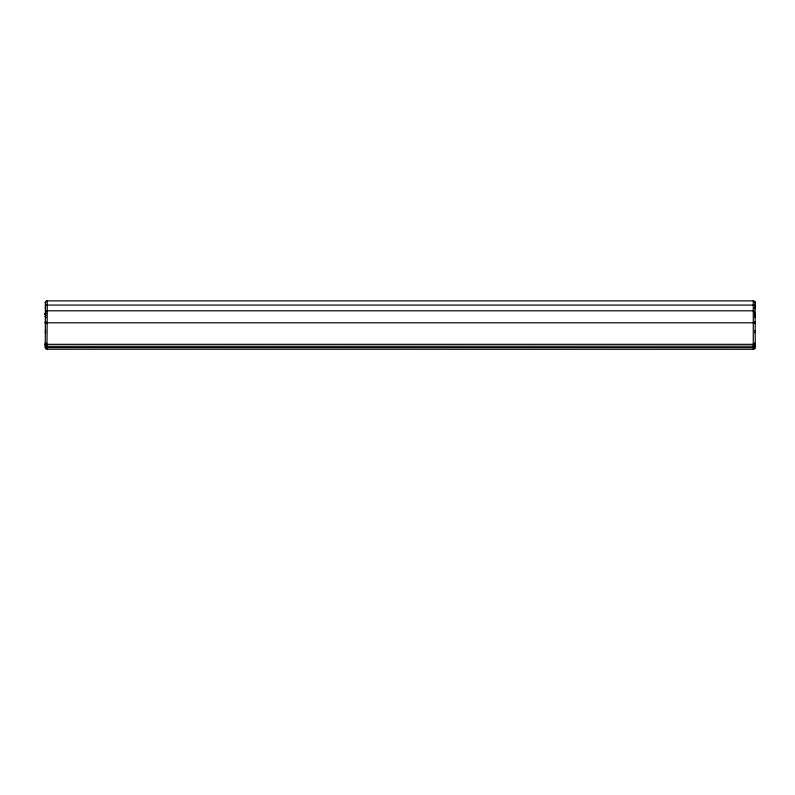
<?xml version="1.0" encoding="UTF-8"?>
<svg xmlns="http://www.w3.org/2000/svg" width="795" height="795" viewBox="0 0 795 795"><rect width="100%" height="100%" fill="white"/><g stroke="black" fill="none" stroke-linecap="round" stroke-linejoin="round"><path stroke-width="1.19" d="M45.275 313.946L46.358 311.143A1.431 1.401 -0.2 0 1 47.243 310.805L753.272 310.815A1.431 1.401 0.2 0 1 754.157 311.153L755.101 314.582M45.424 302.14L45.275 347.345L46.259 347.584L753.272 347.624L755.25 347.345L755.101 302.14M755.091 347.952L755.25 347.345A1.968 1.948 0 0 1 753.272 349.293L46.716 349.224M45.424 302.299L45.852 302.835M755.101 314.413L754.982 313.886M45.275 305.081L755.25 305.081M45.424 302.547L45.275 302.835A1.968 1.968 0 0 1 47.253 300.868L753.282 300.868A1.968 1.968 0 0 1 755.25 302.835L754.982 302.835M45.275 330.949L45.852 330.75M755.25 332.509L754.664 332.708M755.25 322.8L45.275 322.8M46.716 301.017L47.253 300.868L47.253 310.328M46.557 301.017L47.253 300.868M45.852 345.587L45.424 346.232M45.852 342.774L45.424 343.41M753.968 346.173L47.243 346.282A1.968 1.958 0 0 1 45.275 344.324L45.424 345.05M753.809 346.203L753.272 346.282A1.968 1.958 0 0 0 755.25 344.324L45.275 344.324L45.424 344.921M45.424 314.582L45.852 313.886M45.275 315.853L45.852 315.853M754.674 315.853L755.25 315.853M46.955 349.243L47.243 310.815M754.664 330.75L755.25 330.949M45.852 332.708L45.275 332.509M754.982 342.824L755.25 342.943A1.968 1.958 0 0 1 754.982 343.927M754.982 345.646L755.25 345.785A1.968 1.948 0 0 1 754.982 346.759M45.424 345.974L45.275 345.785A1.968 1.948 0 0 0 45.852 347.167M45.424 343.142L45.275 342.943A1.968 1.958 0 0 0 45.852 344.334M755.101 302.547L755.101 302.299M45.852 315.277A1.968 1.968 0 0 1 45.275 313.886L45.424 314.413M753.282 300.868L753.282 310.328M753.272 310.815L753.272 349.303M45.275 313.886A2.256 2.097 0 0 0 45.484 314.75A1.968 1.829 0 0 0 45.762 315.168M754.674 315.277A1.968 1.968 0 0 0 755.25 313.886A2.256 2.097 0 0 1 755.051 314.75A2.047 1.898 0 0 1 754.882 315.029M754.982 317.314A1.968 1.739 0 0 0 755.25 316.45A1.968 1.292 0 0 1 754.982 317.086M754.793 306.88A1.968 1.66 0 0 1 755.25 307.953A1.968 1.292 0 0 1 754.793 308.788M45.742 306.88A1.968 1.66 0 0 0 45.275 307.953A1.968 1.292 0 0 0 45.742 308.788M45.852 317.354A1.968 1.292 0 0 1 45.275 316.45A1.968 1.739 0 0 0 45.852 317.672M47.243 349.293A1.968 1.948 0 0 1 45.275 347.345M45.852 323.565A1.968 1.163 0 0 1 45.275 322.74A1.968 1.292 0 0 1 45.852 321.826M754.982 322.094A1.968 1.292 0 0 1 755.25 322.74A1.968 1.163 0 0 1 754.982 323.327M755.25 322.194A2.256 1.083 0 0 0 755.041 321.746A1.968 0.944 0 0 0 754.872 321.607M45.275 322.194A2.256 1.083 0 0 1 45.474 321.746A2.047 0.984 0 0 1 45.752 321.528M45.732 313.449A1.968 1.282 0 0 0 45.275 314.273A1.968 1.292 0 0 1 45.732 313.439M755.25 314.273A1.968 1.282 0 0 0 754.783 313.449A1.968 1.292 0 0 1 755.25 314.273"/></g></svg>
